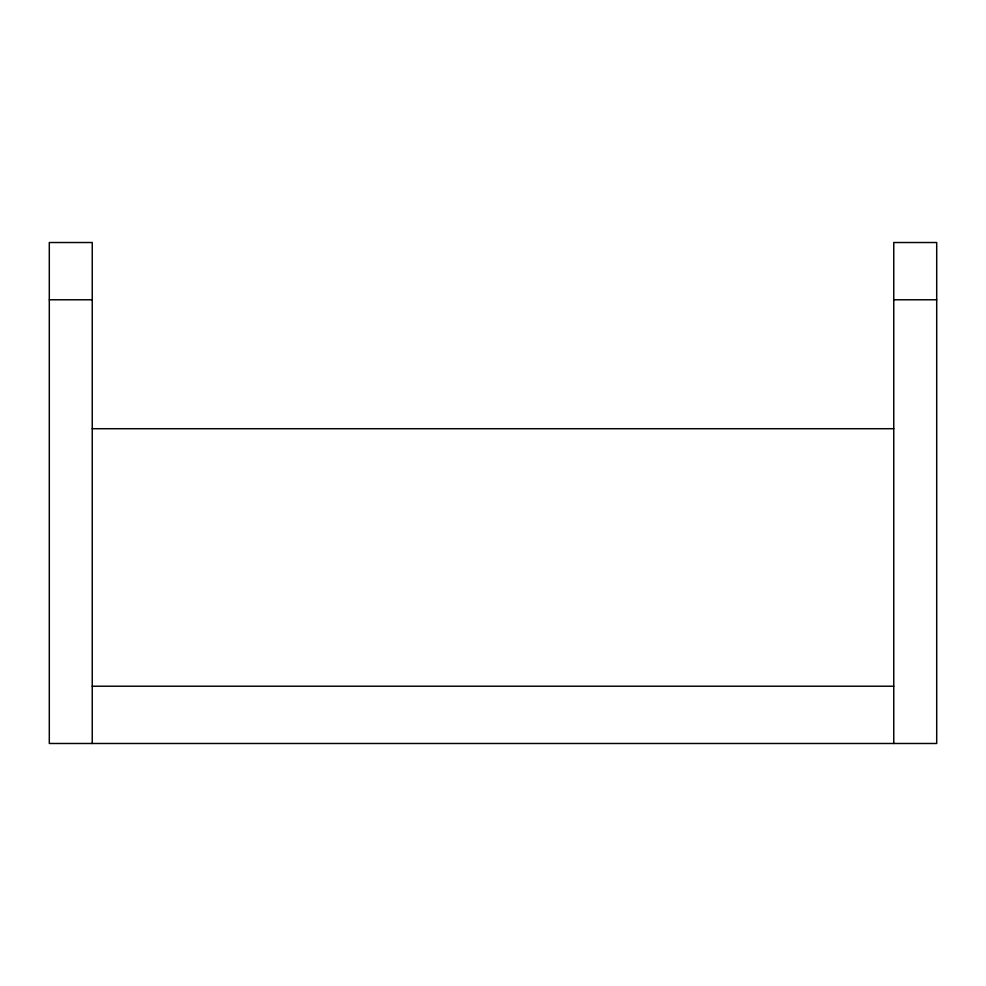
<?xml version="1.0" encoding="UTF-8"?>
<svg xmlns="http://www.w3.org/2000/svg" width="986" height="986" viewBox="0 0 986 986"><rect width="100%" height="100%" fill="white"/><g stroke="black" fill="none" stroke-linecap="round" stroke-linejoin="round"><path stroke-width="1.48" d="M49.3 299.781L92.24 299.781M893.76 299.781L936.7 299.781M92.24 428.713L893.76 428.713M92.24 686.219L893.76 686.219M893.76 743.481L893.76 242.519L936.7 242.519L936.7 743.481L49.3 743.481L49.3 242.519L92.24 242.519L92.24 743.481"/></g></svg>
